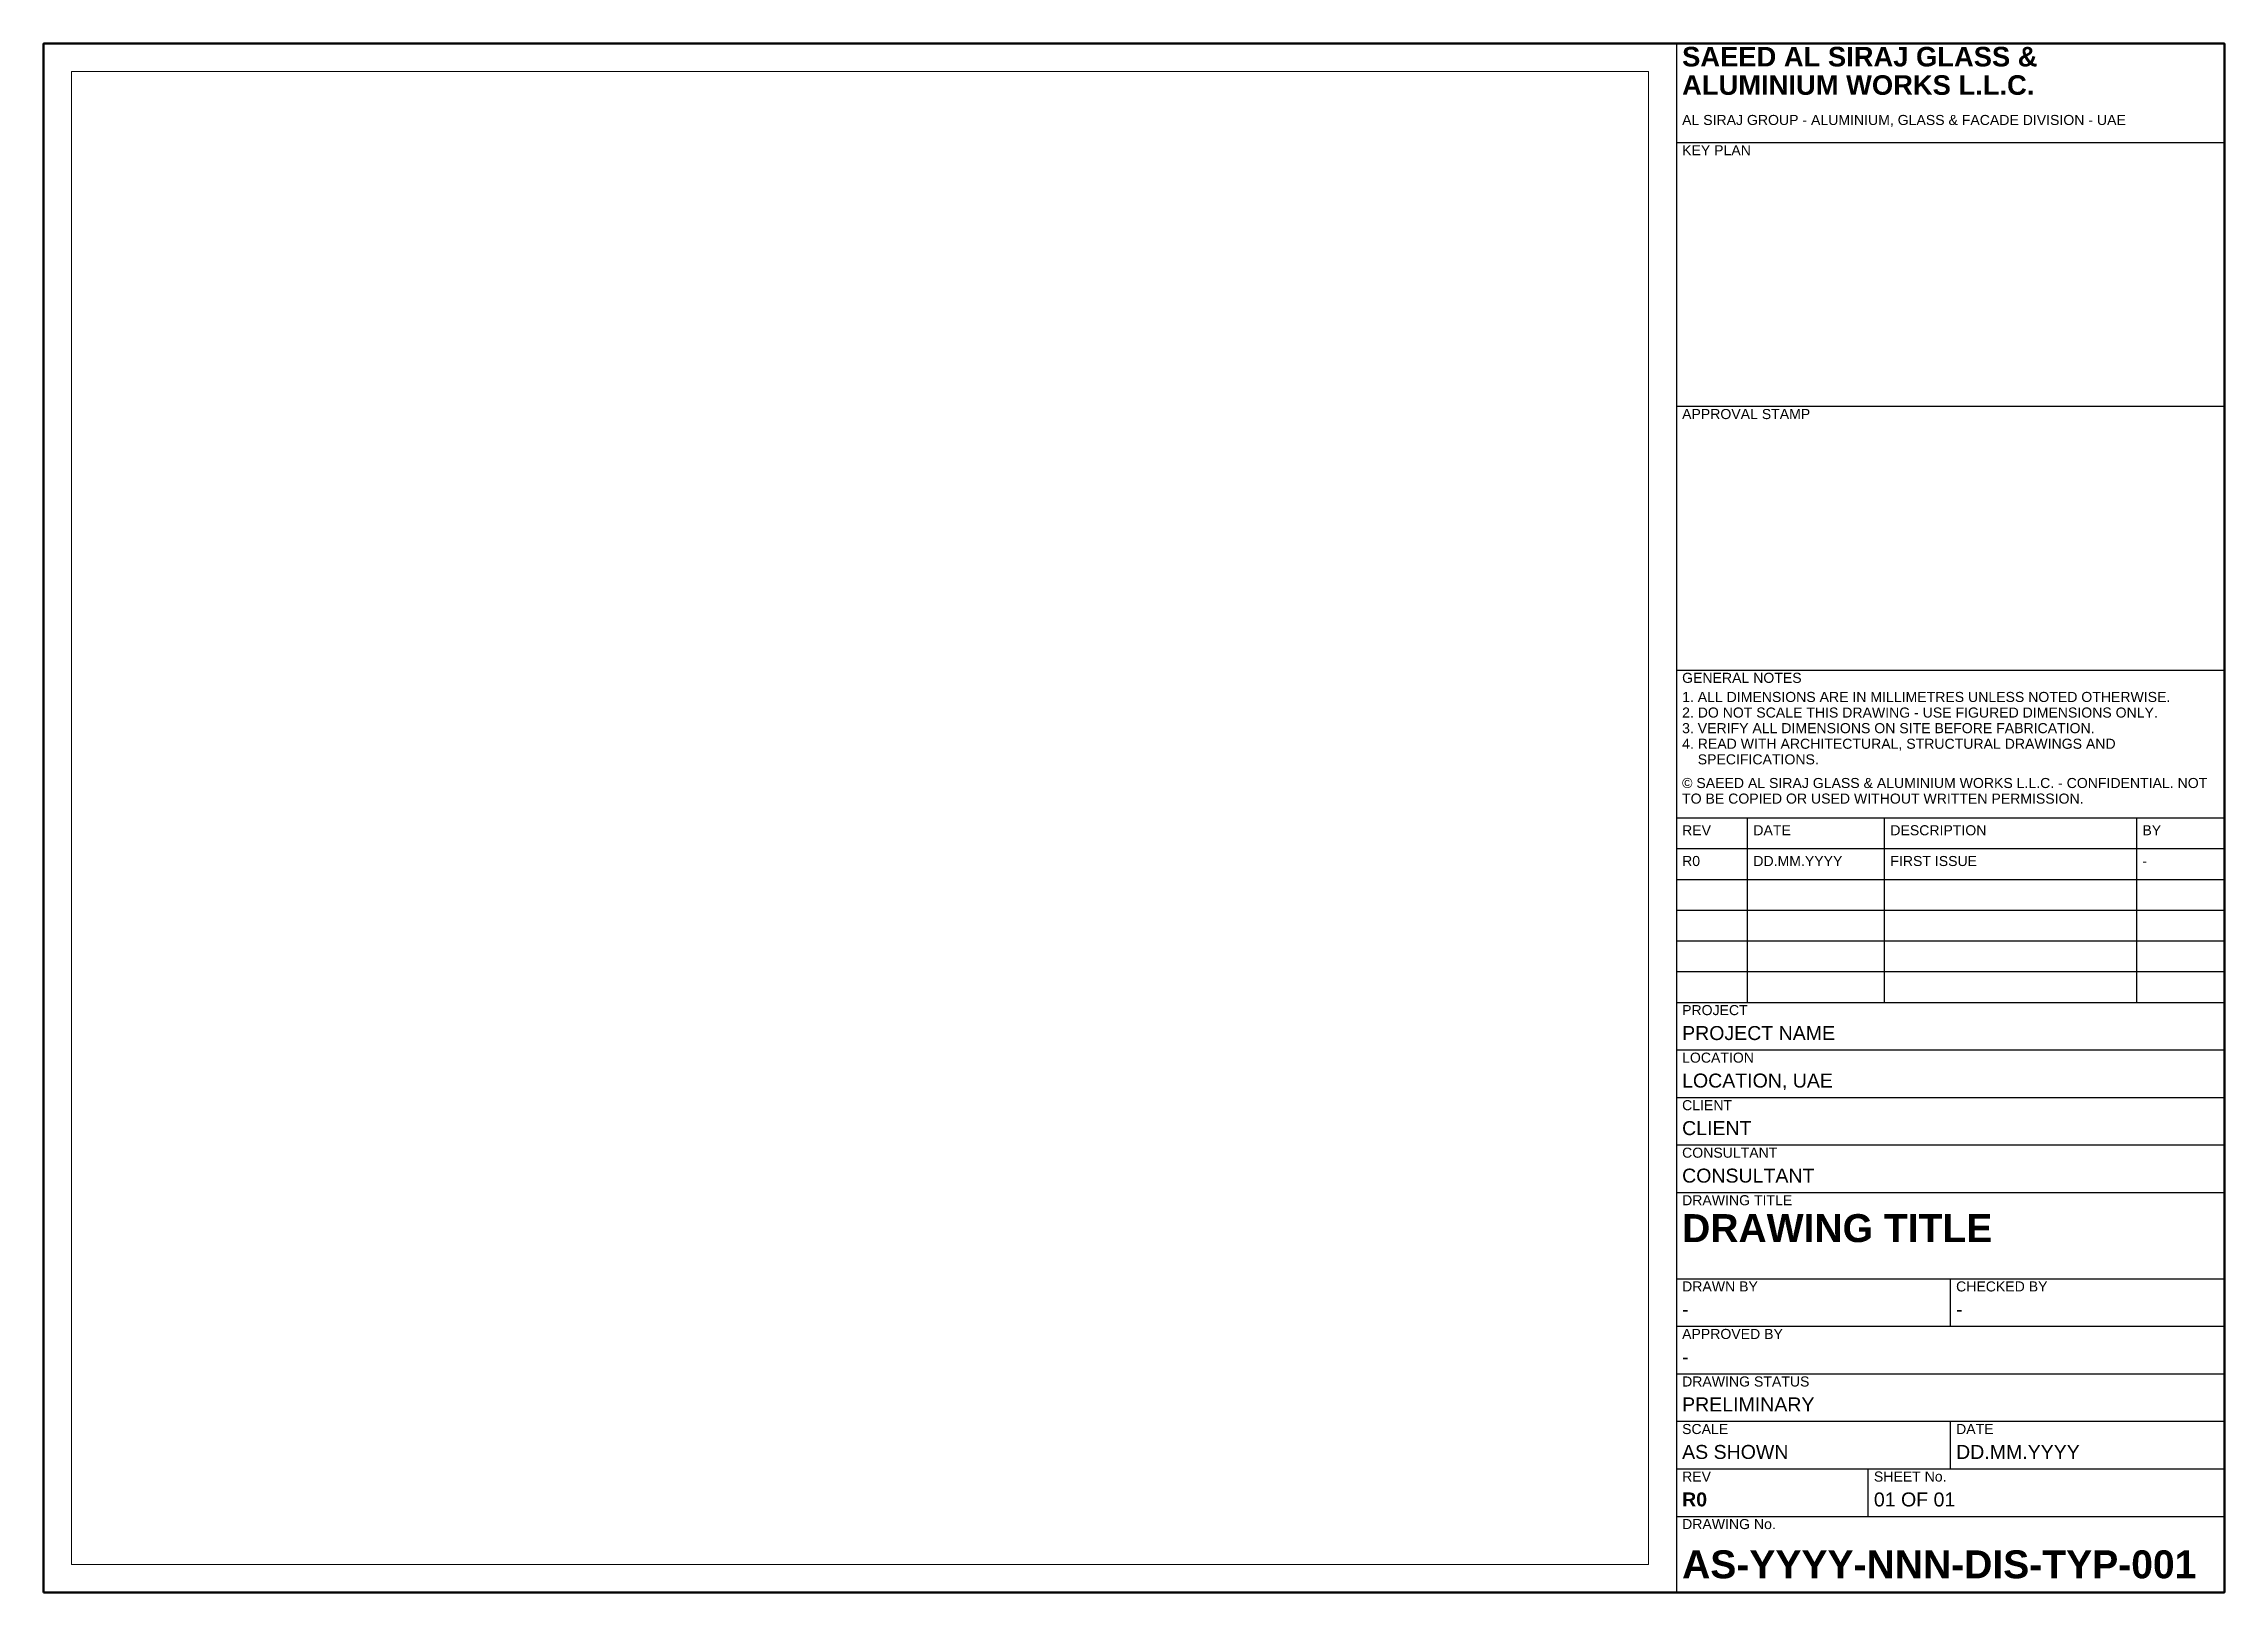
# Paper-space layout 'A3-LANDSCAPE' of a CAD drawing. Header units: millimetres. Extents: x 20 to 410, y 10 to 287.
import ezdxf
from ezdxf.enums import TextEntityAlignment as Align

# ---------------------------------------------------------------- set-up
doc = ezdxf.new("R2010")
doc.units = ezdxf.units.MM
doc.layers.add('ASG-BORDER', color=7, linetype='Continuous', lineweight=50)
doc.layers.add('ASG-TITLEBLOCK', color=7, linetype='Continuous', lineweight=25)
doc.layers.add('ASG-VIEWPORT', color=6, linetype='Continuous', lineweight=0, plot=False)
doc.styles.add('ASG-TEXT-HEADING', font='arialbd.ttf')
doc.styles.add('ASG-TEXT-SHEET', font='arial.ttf')
doc.styles.add('ASG-TEXT-TITLE', font='arialbd.ttf')

# ---------------------------------------------------------------- blocks, each defined once
blk = doc.blocks.new('ASG-TB-A3-L')
for p, q in [((-98, 259.308), (0, 259.308)), ((-98, 212.129), (0, 212.129)), ((-98, 164.95), (0, 164.95)), ((-98, 138.52), (0, 138.52)), ((-85.26, 105.52), (-85.26, 138.52)), ((-60.76, 105.52), (-60.76, 138.52)), ((-15.68, 105.52), (-15.68, 138.52)), ((-98, 133.02), (0, 133.02)), ((-98, 127.52), (0, 127.52)), ((-98, 122.02), (0, 122.02)), ((-98, 116.52), (0, 116.52)), ((-98, 111.02), (0, 111.02)), ((-98, 105.52), (0, 105.52)), ((-98, 97.02), (0, 97.02)), ((-98, 88.52), (0, 88.52)), ((-98, 80.02), (0, 80.02)), ((-98, 71.52), (0, 71.52)), ((-98, 56.1), (0, 56.1)), ((-49, 47.6), (-49, 56.1)), ((-98, 47.6), (0, 47.6)), ((-98, 39.1), (0, 39.1)), ((-98, 30.6), (0, 30.6)), ((-49, 22.1), (-49, 30.6)), ((-98, 22.1), (0, 22.1)), ((-63.7, 13.6), (-63.7, 22.1)), ((-98, 13.6), (0, 13.6))]:
    blk.add_line(p, q)
blk.add_lwpolyline([(-98, 0), (0, 0), (0, 277), (-98, 277)], close=True)
for s, height, style, p in [('SAEED AL SIRAJ GLASS &', 3.5, 'ASG-TEXT-HEADING', (-96.98, 271.868)), ('ALUMINIUM WORKS L.L.C.', 3.5, 'ASG-TEXT-HEADING', (-96.98, 266.793)), ('AL SIRAJ GROUP - ALUMINIUM, GLASS & FACADE DIVISION - UAE', 1.8, 'ASG-TEXT-SHEET', (-96.98, 261.903)), ('KEY PLAN', 1.8, 'ASG-TEXT-SHEET', (-96.98, 256.488)), ('APPROVAL STAMP', 1.8, 'ASG-TEXT-SHEET', (-96.98, 209.309)), ('GENERAL NOTES', 1.8, 'ASG-TEXT-SHEET', (-96.98, 162.13)), ('1. ALL DIMENSIONS ARE IN MILLIMETRES UNLESS NOTED OTHERWISE.', 1.8, 'ASG-TEXT-SHEET', (-96.98, 158.71)), ('2. DO NOT SCALE THIS DRAWING - USE FIGURED DIMENSIONS ONLY.', 1.8, 'ASG-TEXT-SHEET', (-96.98, 155.92)), ('4. READ WITH ARCHITECTURAL, STRUCTURAL DRAWINGS AND', 1.8, 'ASG-TEXT-SHEET', (-96.98, 150.34)), ('3. VERIFY ALL DIMENSIONS ON SITE BEFORE FABRICATION.', 1.8, 'ASG-TEXT-SHEET', (-96.98, 153.13)), ('    SPECIFICATIONS.', 1.8, 'ASG-TEXT-SHEET', (-96.98, 147.55)), ('© SAEED AL SIRAJ GLASS & ALUMINIUM WORKS L.L.C. - CONFIDENTIAL. NOT', 1.8, 'ASG-TEXT-SHEET', (-96.98, 143.32)), ('TO BE COPIED OR USED WITHOUT WRITTEN PERMISSION.', 1.8, 'ASG-TEXT-SHEET', (-96.98, 140.53)), ('REV', 1.8, 'ASG-TEXT-SHEET', (-96.98, 134.87)), ('DATE', 1.8, 'ASG-TEXT-SHEET', (-84.24, 134.87)), ('DESCRIPTION', 1.8, 'ASG-TEXT-SHEET', (-59.74, 134.87)), ('BY', 1.8, 'ASG-TEXT-SHEET', (-14.66, 134.87)), ('PROJECT', 1.8, 'ASG-TEXT-SHEET', (-96.98, 102.7)), ('LOCATION', 1.8, 'ASG-TEXT-SHEET', (-96.98, 94.2)), ('CLIENT', 1.8, 'ASG-TEXT-SHEET', (-96.98, 85.7)), ('CONSULTANT', 1.8, 'ASG-TEXT-SHEET', (-96.98, 77.2)), ('DRAWING TITLE', 1.8, 'ASG-TEXT-SHEET', (-96.98, 68.7)), ('DRAWN BY', 1.8, 'ASG-TEXT-SHEET', (-96.98, 53.28)), ('CHECKED BY', 1.8, 'ASG-TEXT-SHEET', (-47.98, 53.28)), ('APPROVED BY', 1.8, 'ASG-TEXT-SHEET', (-96.98, 44.78)), ('DRAWING STATUS', 1.8, 'ASG-TEXT-SHEET', (-96.98, 36.28)), ('SCALE', 1.8, 'ASG-TEXT-SHEET', (-96.98, 27.78)), ('DATE', 1.8, 'ASG-TEXT-SHEET', (-47.98, 27.78)), ('REV', 1.8, 'ASG-TEXT-SHEET', (-96.98, 19.28)), ('SHEET No.', 1.8, 'ASG-TEXT-SHEET', (-62.68, 19.28)), ('DRAWING No.', 1.8, 'ASG-TEXT-SHEET', (-96.98, 10.78))]:
    blk.add_text(s, height=height, dxfattribs=dict(style=style)).set_placement(p, align=Align.BOTTOM_LEFT)
for tag, height, style, p in [('REV1_NO', 1.8, 'ASG-TEXT-SHEET', (-96.98, 129.37)), ('REV1_DATE', 1.8, 'ASG-TEXT-SHEET', (-84.24, 129.37)), ('REV1_DESC', 1.8, 'ASG-TEXT-SHEET', (-59.74, 129.37)), ('REV1_BY', 1.8, 'ASG-TEXT-SHEET', (-14.66, 129.37)), ('REV2_NO', 1.8, 'ASG-TEXT-SHEET', (-96.98, 123.87)), ('REV2_DATE', 1.8, 'ASG-TEXT-SHEET', (-84.24, 123.87)), ('REV2_DESC', 1.8, 'ASG-TEXT-SHEET', (-59.74, 123.87)), ('REV2_BY', 1.8, 'ASG-TEXT-SHEET', (-14.66, 123.87)), ('REV3_NO', 1.8, 'ASG-TEXT-SHEET', (-96.98, 118.37)), ('REV3_DATE', 1.8, 'ASG-TEXT-SHEET', (-84.24, 118.37)), ('REV3_DESC', 1.8, 'ASG-TEXT-SHEET', (-59.74, 118.37)), ('REV3_BY', 1.8, 'ASG-TEXT-SHEET', (-14.66, 118.37)), ('REV4_NO', 1.8, 'ASG-TEXT-SHEET', (-96.98, 112.87)), ('REV4_DATE', 1.8, 'ASG-TEXT-SHEET', (-84.24, 112.87)), ('REV4_DESC', 1.8, 'ASG-TEXT-SHEET', (-59.74, 112.87)), ('REV4_BY', 1.8, 'ASG-TEXT-SHEET', (-14.66, 112.87)), ('REV5_NO', 1.8, 'ASG-TEXT-SHEET', (-96.98, 107.37)), ('REV5_DATE', 1.8, 'ASG-TEXT-SHEET', (-84.24, 107.37)), ('REV5_DESC', 1.8, 'ASG-TEXT-SHEET', (-59.74, 107.37)), ('REV5_BY', 1.8, 'ASG-TEXT-SHEET', (-14.66, 107.37)), ('PROJECT', 2.5, 'ASG-TEXT-SHEET', (-96.98, 98.04)), ('LOCATION', 2.5, 'ASG-TEXT-SHEET', (-96.98, 89.54)), ('CLIENT', 2.5, 'ASG-TEXT-SHEET', (-96.98, 81.04)), ('CONSULTANT', 2.5, 'ASG-TEXT-SHEET', (-96.98, 72.54)), ('DWG_TITLE', 5, 'ASG-TEXT-HEADING', (-96.98, 61.15)), ('DWG_TITLE_2', 2.5, 'ASG-TEXT-TITLE', (-96.98, 57.12)), ('DRAWN_BY', 2.5, 'ASG-TEXT-SHEET', (-96.98, 48.62)), ('CHECKED_BY', 2.5, 'ASG-TEXT-SHEET', (-47.98, 48.62)), ('APPROVED_BY', 2.5, 'ASG-TEXT-SHEET', (-96.98, 40.12)), ('DWG_STATUS', 2.5, 'ASG-TEXT-SHEET', (-96.98, 31.62)), ('SCALE', 2.5, 'ASG-TEXT-SHEET', (-96.98, 23.12)), ('DATE', 2.5, 'ASG-TEXT-SHEET', (-47.98, 23.12)), ('REV', 2.5, 'ASG-TEXT-HEADING', (-96.98, 14.62)), ('SHEET_NO', 2.5, 'ASG-TEXT-SHEET', (-62.68, 14.62)), ('DWG_NO', 5, 'ASG-TEXT-HEADING', (-96.98, 1.02))]:
    blk.add_attdef(tag, text='', height=height, dxfattribs=dict(style=style)).set_placement(p, align=Align.BOTTOM_LEFT)

psp = doc.layouts.new('A3-LANDSCAPE')

# ---------------------------------------------------------------- linework, layer by layer
at = {"layer": 'ASG-BORDER'}
psp.add_lwpolyline([(20, 10), (410, 10), (410, 287), (20, 287)], close=True, dxfattribs=at)

# ---------------------------------------------------------------- block references
at = {"layer": 'ASG-TITLEBLOCK'}
psp.add_blockref('ASG-TB-A3-L', (410, 10), dxfattribs=at).add_auto_attribs({'PROJECT': 'PROJECT NAME', 'LOCATION': 'LOCATION, UAE', 'CLIENT': 'CLIENT', 'CONSULTANT': 'CONSULTANT', 'DWG_TITLE': 'DRAWING TITLE', 'DWG_NO': 'AS-YYYY-NNN-DIS-TYP-001', 'REV': 'R0', 'SHEET_NO': '01 OF 01', 'SCALE': 'AS SHOWN', 'DATE': 'DD.MM.YYYY', 'DWG_STATUS': 'PRELIMINARY', 'DRAWN_BY': '-', 'CHECKED_BY': '-', 'APPROVED_BY': '-', 'REV1_NO': 'R0', 'REV1_DATE': 'DD.MM.YYYY', 'REV1_DESC': 'FIRST ISSUE', 'REV1_BY': '-'})

# ---------------------------------------------------------------- viewports
at = {"layer": 'ASG-VIEWPORT'}
psp.add_viewport(center=(166, 148.5), size=(282, 267), view_center_point=(2820, 2670), view_height=5340, dxfattribs=at)

doc.saveas('drawing.dxf')
